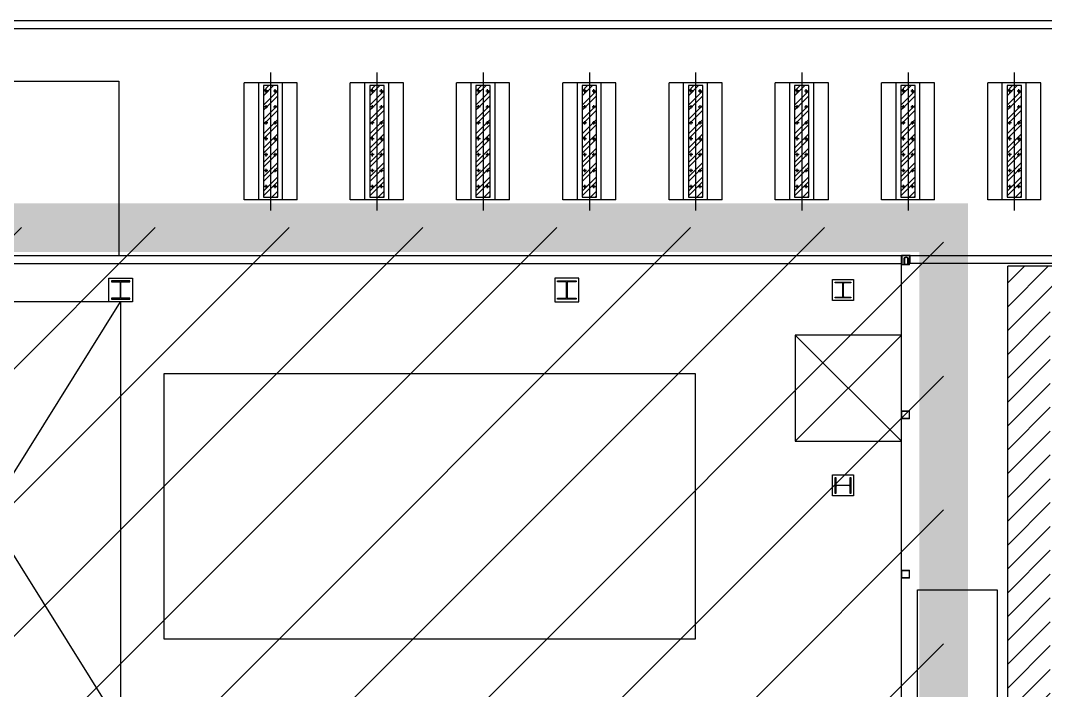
# Model space of a CAD drawing. Header units: millimetres. Extents: x 66027 to 360317, y -114806 to -64032.
# Drawn here: x 128508 to 129666, y -68796 to -68038 of the extents above; entities that cross this region are included whole.
import ezdxf

# ---------------------------------------------------------------- set-up
doc = ezdxf.new("R2010")
doc.units = ezdxf.units.MM
doc.header["$LTSCALE"] = 140
doc.linetypes.add('CENTER', pattern=[2, 1.25, -0.25, 0.25, -0.25])
doc.linetypes.add('PHANTOM2', pattern=[31.75, 15.875, -3.175, 3.175, -3.175, 3.175, -3.175])
for name, color, linetype in [('3', 3, 'Continuous'), ('C_CEN', 1, 'CENTER'), ('C_STEEL', 2, 'Continuous'), ('C_TEXT_01', 2, 'Continuous'), ('THERMAL INSULATED', 3, 'Continuous')]:
    doc.layers.add(name, color=color, linetype=linetype)
doc.layers.add('DITCH', color=7, linetype='Continuous', lineweight=0)

# ---------------------------------------------------------------- blocks, each defined once
blk = doc.blocks.new('KEY PLAN_NEW')
h = blk.add_hatch()
h.set_pattern_fill('ANSI32', color=253, scale=0.4, angle=180, style=0)
h.set_pattern_definition([(225, (2131.564, 1563.6816), (2.6940768, -2.6940768), []), (225, (2129.768, 1563.6816), (2.6940768, -2.6940768), [])])
h.paths.add_polyline_path([(-2358.68, -1049.94), (-2358.68, -1007.94), (-2364.08, -1007.94), (-2364.08, -1049.94)])
h = blk.add_hatch()
h.set_pattern_fill('ANSI32', color=253, scale=0.4, angle=180, style=0)
h.set_pattern_definition([(225, (2171.564, 1563.6816), (2.6940768, -2.6940768), []), (225, (2169.768, 1563.6816), (2.6940768, -2.6940768), [])])
h.paths.add_polyline_path([(-2318.68, -1049.94), (-2318.68, -1007.94), (-2324.08, -1007.94), (-2324.08, -1049.94)])
h = blk.add_hatch()
h.set_pattern_fill('ANSI32', color=253, scale=0.4, angle=180, style=0)
h.set_pattern_definition([(225, (2211.564, 1563.6816), (2.6940768, -2.6940768), []), (225, (2209.768, 1563.6816), (2.6940768, -2.6940768), [])])
h.paths.add_polyline_path([(-2278.68, -1049.94), (-2278.68, -1007.94), (-2284.08, -1007.94), (-2284.08, -1049.94)])
h = blk.add_hatch()
h.set_pattern_fill('ANSI32', color=253, scale=0.4, angle=180, style=0)
h.set_pattern_definition([(225, (2251.564, 1563.6816), (2.6940768, -2.6940768), []), (225, (2249.768, 1563.6816), (2.6940768, -2.6940768), [])])
h.paths.add_polyline_path([(-2238.68, -1049.94), (-2238.68, -1007.94), (-2244.08, -1007.94), (-2244.08, -1049.94)])
h = blk.add_hatch()
h.set_pattern_fill('ANSI32', color=253, scale=0.4, angle=180, style=0)
h.set_pattern_definition([(225, (2291.564, 1563.6816), (2.6940768, -2.6940768), []), (225, (2289.768, 1563.6816), (2.6940768, -2.6940768), [])])
h.paths.add_polyline_path([(-2198.68, -1049.94), (-2198.68, -1007.94), (-2204.08, -1007.94), (-2204.08, -1049.94)])
h = blk.add_hatch()
h.set_pattern_fill('ANSI32', color=253, scale=0.4, angle=180, style=0)
h.set_pattern_definition([(225, (2331.564, 1563.6816), (2.6940768, -2.6940768), []), (225, (2329.768, 1563.6816), (2.6940768, -2.6940768), [])])
h.paths.add_polyline_path([(-2158.68, -1049.94), (-2158.68, -1007.94), (-2164.08, -1007.94), (-2164.08, -1049.94)])
h = blk.add_hatch()
h.set_pattern_fill('ANSI32', color=253, scale=0.4, angle=180, style=0)
h.set_pattern_definition([(225, (2371.564, 1563.6816), (2.6940768, -2.6940768), []), (225, (2369.768, 1563.6816), (2.6940768, -2.6940768), [])])
h.paths.add_polyline_path([(-2118.68, -1049.94), (-2118.68, -1007.94), (-2124.08, -1007.94), (-2124.08, -1049.94)])
h = blk.add_hatch()
h.set_pattern_fill('ANSI32', color=253, scale=0.4, angle=180, style=0)
h.set_pattern_definition([(225, (2411.564, 1563.6816), (2.6940768, -2.6940768), []), (225, (2409.768, 1563.6816), (2.6940768, -2.6940768), [])])
h.paths.add_polyline_path([(-2078.68, -1049.94), (-2078.68, -1007.94), (-2084.08, -1007.94), (-2084.08, -1049.94)])
h = blk.add_hatch()
h.set_pattern_fill('ANSI31', color=253, scale=2)
h.set_pattern_definition([(45, (-1396.921, -1800.0236), (-4.490128, 4.490128), [])])
edge = h.paths.add_edge_path()
edge.add_line((-2006.86, -1075.94), (-2006.86, -1091.94))
edge.add_line((-2006.86, -1091.94), (-2067.86, -1091.94))
edge.add_line((-2067.86, -1091.94), (-2067.86, -1375.94))
edge.add_line((-2067.86, -1375.94), (-2006.86, -1375.94))
edge.add_line((-2006.86, -1375.94), (-2006.86, -1391.94))
edge.add_line((-2006.86, -1391.94), (-2007.86, -1391.94))
edge.add_line((-2007.86, -1391.94), (-2007.86, -1488.94))
edge.add_line((-2007.86, -1488.94), (-2008.31, -1488.94))
edge.add_arc((-2028.72, -1493.5), 20.91, 12.5777, 76.5787)
edge.add_line((-2023.86, -1473.16), (-2023.86, -1391.94))
edge.add_line((-2023.86, -1391.94), (-2247.86, -1391.94))
edge.add_line((-2247.86, -1391.94), (-2247.86, -1488.94))
edge.add_line((-2247.86, -1488.94), (-2263.86, -1488.94))
edge.add_line((-2263.86, -1488.94), (-2263.86, -1452.18))
edge.add_line((-2263.86, -1452.18), (-2549.86, -1452.18))
edge.add_line((-2549.86, -1452.18), (-2549.86, -1488.94))
edge.add_line((-2549.86, -1488.94), (-2565.86, -1488.94))
edge.add_line((-2565.86, -1488.94), (-2565.86, -1427.94))
edge.add_line((-2565.86, -1427.94), (-2720.86, -1427.94))
edge.add_line((-2720.86, -1427.94), (-2720.86, -1411.94))
edge.add_line((-2720.86, -1411.94), (-2623.86, -1411.94))
edge.add_line((-2623.86, -1411.94), (-2623.86, -1075.94))
edge.add_line((-2623.86, -1075.94), (-2563.86, -1075.94))
edge.add_line((-2563.86, -1075.94), (-2563.86, -1071.94))
edge.add_line((-2563.86, -1071.94), (-2547.86, -1071.94))
edge.add_line((-2547.86, -1071.94), (-2547.86, -1091.94))
edge.add_line((-2547.86, -1091.94), (-2607.86, -1091.94))
edge.add_line((-2607.86, -1091.94), (-2607.86, -1411.94))
edge.add_line((-2607.86, -1411.94), (-2549.86, -1411.94))
edge.add_line((-2549.86, -1411.94), (-2549.86, -1436.18))
edge.add_line((-2549.86, -1436.18), (-2263.86, -1436.18))
edge.add_line((-2263.86, -1436.18), (-2263.86, -1375.94))
edge.add_line((-2263.86, -1375.94), (-2083.86, -1375.94))
edge.add_line((-2083.86, -1375.94), (-2083.86, -1075.94))
edge.add_line((-2083.86, -1075.94), (-2006.86, -1075.94))
at = {"color": 253}
for p, q in [((-2361.38, -1002.94), (-2361.38, -1054.94)), ((-2321.38, -1002.94), (-2321.38, -1054.94)), ((-2281.38, -1002.94), (-2281.38, -1054.94)), ((-2241.38, -1002.94), (-2241.38, -1054.94)), ((-2201.38, -1002.94), (-2201.38, -1054.94)), ((-2161.38, -1002.94), (-2161.38, -1054.94)), ((-2121.38, -1002.94), (-2121.38, -1054.94)), ((-2081.38, -1002.94), (-2081.38, -1054.94)), ((-2371.38, -1050.94), (-2371.38, -1006.94)), ((-2351.38, -1006.94), (-2371.38, -1006.94)), ((-2365.88, -1050.94), (-2365.88, -1006.94)), ((-2356.88, -1050.94), (-2356.88, -1006.94)), ((-2351.38, -1050.94), (-2351.38, -1006.94)), ((-2331.38, -1050.94), (-2331.38, -1006.94)), ((-2311.38, -1006.94), (-2331.38, -1006.94)), ((-2325.88, -1050.94), (-2325.88, -1006.94)), ((-2316.88, -1050.94), (-2316.88, -1006.94)), ((-2311.38, -1050.94), (-2311.38, -1006.94)), ((-2291.38, -1050.94), (-2291.38, -1006.94)), ((-2271.38, -1006.94), (-2291.38, -1006.94)), ((-2285.88, -1050.94), (-2285.88, -1006.94)), ((-2276.88, -1050.94), (-2276.88, -1006.94)), ((-2271.38, -1050.94), (-2271.38, -1006.94)), ((-2251.38, -1050.94), (-2251.38, -1006.94)), ((-2231.38, -1006.94), (-2251.38, -1006.94)), ((-2245.88, -1050.94), (-2245.88, -1006.94)), ((-2236.88, -1050.94), (-2236.88, -1006.94)), ((-2231.38, -1050.94), (-2231.38, -1006.94)), ((-2211.38, -1050.94), (-2211.38, -1006.94)), ((-2191.38, -1006.94), (-2211.38, -1006.94)), ((-2205.88, -1050.94), (-2205.88, -1006.94)), ((-2196.88, -1050.94), (-2196.88, -1006.94)), ((-2191.38, -1050.94), (-2191.38, -1006.94)), ((-2171.38, -1050.94), (-2171.38, -1006.94)), ((-2151.38, -1006.94), (-2171.38, -1006.94)), ((-2165.88, -1050.94), (-2165.88, -1006.94)), ((-2156.88, -1050.94), (-2156.88, -1006.94)), ((-2151.38, -1050.94), (-2151.38, -1006.94)), ((-2131.38, -1050.94), (-2131.38, -1006.94)), ((-2111.38, -1006.94), (-2131.38, -1006.94)), ((-2125.88, -1050.94), (-2125.88, -1006.94)), ((-2116.88, -1050.94), (-2116.88, -1006.94)), ((-2111.38, -1050.94), (-2111.38, -1006.94)), ((-2091.38, -1050.94), (-2091.38, -1006.94)), ((-2071.38, -1006.94), (-2091.38, -1006.94)), ((-2085.88, -1050.94), (-2085.88, -1006.94)), ((-2076.88, -1050.94), (-2076.88, -1006.94)), ((-2071.38, -1050.94), (-2071.38, -1006.94)), ((-2362.42, -1009.94), (-2363.74, -1009.94)), ((-2363.08, -1010.6), (-2363.08, -1009.28)), ((-2360.34, -1009.94), (-2359.02, -1009.94)), ((-2359.68, -1010.6), (-2359.68, -1009.28)), ((-2322.42, -1009.94), (-2323.74, -1009.94)), ((-2323.08, -1010.6), (-2323.08, -1009.28)), ((-2320.34, -1009.94), (-2319.02, -1009.94)), ((-2319.68, -1010.6), (-2319.68, -1009.28)), ((-2282.42, -1009.94), (-2283.74, -1009.94)), ((-2283.08, -1010.6), (-2283.08, -1009.28)), ((-2280.34, -1009.94), (-2279.02, -1009.94)), ((-2279.68, -1010.6), (-2279.68, -1009.28)), ((-2242.42, -1009.94), (-2243.74, -1009.94)), ((-2243.08, -1010.6), (-2243.08, -1009.28)), ((-2240.34, -1009.94), (-2239.02, -1009.94)), ((-2239.68, -1010.6), (-2239.68, -1009.28)), ((-2202.42, -1009.94), (-2203.74, -1009.94)), ((-2203.08, -1010.6), (-2203.08, -1009.28)), ((-2200.34, -1009.94), (-2199.02, -1009.94)), ((-2199.68, -1010.6), (-2199.68, -1009.28)), ((-2162.42, -1009.94), (-2163.74, -1009.94)), ((-2163.08, -1010.6), (-2163.08, -1009.28)), ((-2160.34, -1009.94), (-2159.02, -1009.94)), ((-2159.68, -1010.6), (-2159.68, -1009.28)), ((-2122.42, -1009.94), (-2123.74, -1009.94)), ((-2123.08, -1010.6), (-2123.08, -1009.28)), ((-2120.34, -1009.94), (-2119.02, -1009.94)), ((-2119.68, -1010.6), (-2119.68, -1009.28)), ((-2082.42, -1009.94), (-2083.74, -1009.94)), ((-2083.08, -1010.6), (-2083.08, -1009.28)), ((-2080.34, -1009.94), (-2079.02, -1009.94)), ((-2079.68, -1010.6), (-2079.68, -1009.28)), ((-2362.42, -1015.94), (-2363.74, -1015.94)), ((-2363.08, -1016.6), (-2363.08, -1015.28)), ((-2360.34, -1015.94), (-2359.02, -1015.94)), ((-2359.68, -1016.6), (-2359.68, -1015.28)), ((-2322.42, -1015.94), (-2323.74, -1015.94)), ((-2323.08, -1016.6), (-2323.08, -1015.28)), ((-2320.34, -1015.94), (-2319.02, -1015.94)), ((-2319.68, -1016.6), (-2319.68, -1015.28)), ((-2282.42, -1015.94), (-2283.74, -1015.94)), ((-2283.08, -1016.6), (-2283.08, -1015.28)), ((-2280.34, -1015.94), (-2279.02, -1015.94)), ((-2279.68, -1016.6), (-2279.68, -1015.28)), ((-2242.42, -1015.94), (-2243.74, -1015.94)), ((-2243.08, -1016.6), (-2243.08, -1015.28)), ((-2240.34, -1015.94), (-2239.02, -1015.94)), ((-2239.68, -1016.6), (-2239.68, -1015.28)), ((-2202.42, -1015.94), (-2203.74, -1015.94)), ((-2203.08, -1016.6), (-2203.08, -1015.28)), ((-2200.34, -1015.94), (-2199.02, -1015.94)), ((-2199.68, -1016.6), (-2199.68, -1015.28)), ((-2162.42, -1015.94), (-2163.74, -1015.94)), ((-2163.08, -1016.6), (-2163.08, -1015.28)), ((-2160.34, -1015.94), (-2159.02, -1015.94)), ((-2159.68, -1016.6), (-2159.68, -1015.28)), ((-2122.42, -1015.94), (-2123.74, -1015.94)), ((-2123.08, -1016.6), (-2123.08, -1015.28)), ((-2120.34, -1015.94), (-2119.02, -1015.94)), ((-2119.68, -1016.6), (-2119.68, -1015.28)), ((-2082.42, -1015.94), (-2083.74, -1015.94)), ((-2083.08, -1016.6), (-2083.08, -1015.28)), ((-2080.34, -1015.94), (-2079.02, -1015.94)), ((-2079.68, -1016.6), (-2079.68, -1015.28)), ((-2362.42, -1021.94), (-2363.74, -1021.94)), ((-2363.08, -1022.6), (-2363.08, -1021.28)), ((-2360.34, -1021.94), (-2359.02, -1021.94)), ((-2359.68, -1022.6), (-2359.68, -1021.28)), ((-2322.42, -1021.94), (-2323.74, -1021.94)), ((-2323.08, -1022.6), (-2323.08, -1021.28)), ((-2320.34, -1021.94), (-2319.02, -1021.94)), ((-2319.68, -1022.6), (-2319.68, -1021.28)), ((-2282.42, -1021.94), (-2283.74, -1021.94)), ((-2283.08, -1022.6), (-2283.08, -1021.28)), ((-2280.34, -1021.94), (-2279.02, -1021.94)), ((-2279.68, -1022.6), (-2279.68, -1021.28)), ((-2242.42, -1021.94), (-2243.74, -1021.94)), ((-2243.08, -1022.6), (-2243.08, -1021.28)), ((-2240.34, -1021.94), (-2239.02, -1021.94)), ((-2239.68, -1022.6), (-2239.68, -1021.28)), ((-2202.42, -1021.94), (-2203.74, -1021.94)), ((-2203.08, -1022.6), (-2203.08, -1021.28)), ((-2200.34, -1021.94), (-2199.02, -1021.94)), ((-2199.68, -1022.6), (-2199.68, -1021.28)), ((-2162.42, -1021.94), (-2163.74, -1021.94)), ((-2163.08, -1022.6), (-2163.08, -1021.28)), ((-2160.34, -1021.94), (-2159.02, -1021.94)), ((-2159.68, -1022.6), (-2159.68, -1021.28)), ((-2122.42, -1021.94), (-2123.74, -1021.94)), ((-2123.08, -1022.6), (-2123.08, -1021.28)), ((-2120.34, -1021.94), (-2119.02, -1021.94)), ((-2119.68, -1022.6), (-2119.68, -1021.28)), ((-2082.42, -1021.94), (-2083.74, -1021.94)), ((-2083.08, -1022.6), (-2083.08, -1021.28)), ((-2080.34, -1021.94), (-2079.02, -1021.94)), ((-2079.68, -1022.6), (-2079.68, -1021.28)), ((-2362.42, -1027.94), (-2363.74, -1027.94)), ((-2363.08, -1028.6), (-2363.08, -1027.28)), ((-2360.34, -1027.94), (-2359.02, -1027.94)), ((-2359.68, -1028.6), (-2359.68, -1027.28)), ((-2322.42, -1027.94), (-2323.74, -1027.94)), ((-2323.08, -1028.6), (-2323.08, -1027.28)), ((-2320.34, -1027.94), (-2319.02, -1027.94)), ((-2319.68, -1028.6), (-2319.68, -1027.28)), ((-2282.42, -1027.94), (-2283.74, -1027.94)), ((-2283.08, -1028.6), (-2283.08, -1027.28)), ((-2280.34, -1027.94), (-2279.02, -1027.94)), ((-2279.68, -1028.6), (-2279.68, -1027.28)), ((-2242.42, -1027.94), (-2243.74, -1027.94)), ((-2243.08, -1028.6), (-2243.08, -1027.28)), ((-2240.34, -1027.94), (-2239.02, -1027.94)), ((-2239.68, -1028.6), (-2239.68, -1027.28)), ((-2202.42, -1027.94), (-2203.74, -1027.94)), ((-2203.08, -1028.6), (-2203.08, -1027.28)), ((-2200.34, -1027.94), (-2199.02, -1027.94)), ((-2199.68, -1028.6), (-2199.68, -1027.28)), ((-2162.42, -1027.94), (-2163.74, -1027.94)), ((-2163.08, -1028.6), (-2163.08, -1027.28)), ((-2160.34, -1027.94), (-2159.02, -1027.94)), ((-2159.68, -1028.6), (-2159.68, -1027.28)), ((-2122.42, -1027.94), (-2123.74, -1027.94)), ((-2123.08, -1028.6), (-2123.08, -1027.28)), ((-2120.34, -1027.94), (-2119.02, -1027.94)), ((-2119.68, -1028.6), (-2119.68, -1027.28)), ((-2082.42, -1027.94), (-2083.74, -1027.94)), ((-2083.08, -1028.6), (-2083.08, -1027.28)), ((-2080.34, -1027.94), (-2079.02, -1027.94)), ((-2079.68, -1028.6), (-2079.68, -1027.28)), ((-2362.42, -1033.94), (-2363.74, -1033.94)), ((-2363.08, -1034.6), (-2363.08, -1033.28)), ((-2360.34, -1033.94), (-2359.02, -1033.94)), ((-2359.68, -1034.6), (-2359.68, -1033.28)), ((-2322.42, -1033.94), (-2323.74, -1033.94)), ((-2323.08, -1034.6), (-2323.08, -1033.28)), ((-2320.34, -1033.94), (-2319.02, -1033.94)), ((-2319.68, -1034.6), (-2319.68, -1033.28)), ((-2282.42, -1033.94), (-2283.74, -1033.94)), ((-2283.08, -1034.6), (-2283.08, -1033.28)), ((-2280.34, -1033.94), (-2279.02, -1033.94)), ((-2279.68, -1034.6), (-2279.68, -1033.28)), ((-2242.42, -1033.94), (-2243.74, -1033.94)), ((-2243.08, -1034.6), (-2243.08, -1033.28)), ((-2240.34, -1033.94), (-2239.02, -1033.94)), ((-2239.68, -1034.6), (-2239.68, -1033.28)), ((-2202.42, -1033.94), (-2203.74, -1033.94)), ((-2203.08, -1034.6), (-2203.08, -1033.28)), ((-2200.34, -1033.94), (-2199.02, -1033.94)), ((-2199.68, -1034.6), (-2199.68, -1033.28)), ((-2162.42, -1033.94), (-2163.74, -1033.94)), ((-2163.08, -1034.6), (-2163.08, -1033.28)), ((-2160.34, -1033.94), (-2159.02, -1033.94)), ((-2159.68, -1034.6), (-2159.68, -1033.28)), ((-2122.42, -1033.94), (-2123.74, -1033.94)), ((-2123.08, -1034.6), (-2123.08, -1033.28)), ((-2120.34, -1033.94), (-2119.02, -1033.94)), ((-2119.68, -1034.6), (-2119.68, -1033.28)), ((-2082.42, -1033.94), (-2083.74, -1033.94)), ((-2083.08, -1034.6), (-2083.08, -1033.28)), ((-2080.34, -1033.94), (-2079.02, -1033.94)), ((-2079.68, -1034.6), (-2079.68, -1033.28)), ((-2362.42, -1039.94), (-2363.74, -1039.94)), ((-2363.08, -1040.6), (-2363.08, -1039.28)), ((-2360.34, -1039.94), (-2359.02, -1039.94)), ((-2359.68, -1040.6), (-2359.68, -1039.28)), ((-2322.42, -1039.94), (-2323.74, -1039.94)), ((-2323.08, -1040.6), (-2323.08, -1039.28)), ((-2320.34, -1039.94), (-2319.02, -1039.94)), ((-2319.68, -1040.6), (-2319.68, -1039.28)), ((-2282.42, -1039.94), (-2283.74, -1039.94)), ((-2283.08, -1040.6), (-2283.08, -1039.28)), ((-2280.34, -1039.94), (-2279.02, -1039.94)), ((-2279.68, -1040.6), (-2279.68, -1039.28)), ((-2242.42, -1039.94), (-2243.74, -1039.94)), ((-2243.08, -1040.6), (-2243.08, -1039.28)), ((-2240.34, -1039.94), (-2239.02, -1039.94)), ((-2239.68, -1040.6), (-2239.68, -1039.28)), ((-2202.42, -1039.94), (-2203.74, -1039.94)), ((-2203.08, -1040.6), (-2203.08, -1039.28)), ((-2200.34, -1039.94), (-2199.02, -1039.94)), ((-2199.68, -1040.6), (-2199.68, -1039.28)), ((-2162.42, -1039.94), (-2163.74, -1039.94)), ((-2163.08, -1040.6), (-2163.08, -1039.28)), ((-2160.34, -1039.94), (-2159.02, -1039.94)), ((-2159.68, -1040.6), (-2159.68, -1039.28)), ((-2122.42, -1039.94), (-2123.74, -1039.94)), ((-2123.08, -1040.6), (-2123.08, -1039.28)), ((-2120.34, -1039.94), (-2119.02, -1039.94)), ((-2119.68, -1040.6), (-2119.68, -1039.28)), ((-2082.42, -1039.94), (-2083.74, -1039.94)), ((-2083.08, -1040.6), (-2083.08, -1039.28)), ((-2080.34, -1039.94), (-2079.02, -1039.94)), ((-2079.68, -1040.6), (-2079.68, -1039.28)), ((-2363.08, -1046.6), (-2363.08, -1045.28)), ((-2359.68, -1046.6), (-2359.68, -1045.28)), ((-2323.08, -1046.6), (-2323.08, -1045.28)), ((-2319.68, -1046.6), (-2319.68, -1045.28)), ((-2283.08, -1046.6), (-2283.08, -1045.28)), ((-2279.68, -1046.6), (-2279.68, -1045.28)), ((-2243.08, -1046.6), (-2243.08, -1045.28)), ((-2239.68, -1046.6), (-2239.68, -1045.28)), ((-2203.08, -1046.6), (-2203.08, -1045.28)), ((-2199.68, -1046.6), (-2199.68, -1045.28)), ((-2163.08, -1046.6), (-2163.08, -1045.28)), ((-2159.68, -1046.6), (-2159.68, -1045.28)), ((-2123.08, -1046.6), (-2123.08, -1045.28)), ((-2119.68, -1046.6), (-2119.68, -1045.28)), ((-2083.08, -1046.6), (-2083.08, -1045.28)), ((-2079.68, -1046.6), (-2079.68, -1045.28)), ((-2362.42, -1045.94), (-2363.74, -1045.94)), ((-2360.34, -1045.94), (-2359.02, -1045.94)), ((-2322.42, -1045.94), (-2323.74, -1045.94)), ((-2320.34, -1045.94), (-2319.02, -1045.94)), ((-2282.42, -1045.94), (-2283.74, -1045.94)), ((-2280.34, -1045.94), (-2279.02, -1045.94)), ((-2242.42, -1045.94), (-2243.74, -1045.94)), ((-2240.34, -1045.94), (-2239.02, -1045.94)), ((-2202.42, -1045.94), (-2203.74, -1045.94)), ((-2200.34, -1045.94), (-2199.02, -1045.94)), ((-2162.42, -1045.94), (-2163.74, -1045.94)), ((-2160.34, -1045.94), (-2159.02, -1045.94)), ((-2122.42, -1045.94), (-2123.74, -1045.94)), ((-2120.34, -1045.94), (-2119.02, -1045.94)), ((-2082.42, -1045.94), (-2083.74, -1045.94)), ((-2080.34, -1045.94), (-2079.02, -1045.94)), ((-2351.38, -1050.94), (-2371.38, -1050.94)), ((-2311.38, -1050.94), (-2331.38, -1050.94)), ((-2271.38, -1050.94), (-2291.38, -1050.94)), ((-2231.38, -1050.94), (-2251.38, -1050.94)), ((-2191.38, -1050.94), (-2211.38, -1050.94)), ((-2151.38, -1050.94), (-2171.38, -1050.94)), ((-2111.38, -1050.94), (-2131.38, -1050.94)), ((-2071.38, -1050.94), (-2091.38, -1050.94)), ((-2543.86, -1071.94, 46), (-2123.86, -1071.94, 46)), ((-2120.62, -1071.94, 46), (-2123.86, -1071.94, 46)), ((-2123.86, -1071.94, 46), (-2123.86, -1075.5, 46)), ((-2123.86, -1075.5, 46), (-2123.86, -1071.94, 46)), ((-2120.62, -1071.94, 46), (-2067.1, -1071.94, 46)), ((-2543.86, -1074.94, 46), (-2123.86, -1074.94, 46)), ((-2123.86, -1368.38, 46), (-2123.86, -1075.5, 46)), ((-2120.62, -1074.94, 46), (-2120.86, -1074.94, 46)), ((-2120.86, -1075.5, 46), (-2120.86, -1074.94, 46)), ((-2067.1, -1074.94, 46), (-2120.62, -1074.94, 46)), ((-2083.86, -1375.94, 46), (-2083.86, -1075.94, 46)), ((-2006.86, -1075.94, 46), (-2083.86, -1075.94, 46)), ((-2414.36, -1081.44, 46), (-2421.36, -1081.44, 46)), ((-2421.36, -1081.44, 46), (-2421.36, -1081.82, 46)), ((-2421.36, -1081.82, 46), (-2418.24, -1081.82, 46)), ((-2417.98, -1082.08, 46), (-2417.98, -1087.8, 46)), ((-2417.74, -1087.8, 46), (-2417.74, -1082.08, 46)), ((-2417.48, -1081.82, 46), (-2414.36, -1081.82, 46)), ((-2414.36, -1081.82, 46), (-2414.36, -1081.44, 46)), ((-2253.36, -1081.82, 46), (-2253.36, -1081.44, 46)), ((-2253.36, -1081.44, 46), (-2246.36, -1081.44, 46)), ((-2250.24, -1081.82, 46), (-2253.36, -1081.82, 46)), ((-2249.98, -1087.8, 46), (-2249.98, -1082.08, 46)), ((-2249.74, -1082.08, 46), (-2249.74, -1087.8, 46)), ((-2246.36, -1081.82, 46), (-2249.48, -1081.82, 46)), ((-2246.36, -1081.44, 46), (-2246.36, -1081.82, 46)), ((-2418.24, -1088.06, 46), (-2421.36, -1088.06, 46)), ((-2421.36, -1088.06, 46), (-2421.36, -1088.44, 46)), ((-2414.36, -1088.06, 46), (-2417.48, -1088.06, 46)), ((-2414.36, -1088.44, 46), (-2414.36, -1088.06, 46)), ((-2253.36, -1088.44, 46), (-2253.36, -1088.06, 46)), ((-2253.36, -1088.06, 46), (-2250.24, -1088.06, 46)), ((-2249.48, -1088.06, 46), (-2246.36, -1088.06, 46)), ((-2246.36, -1088.06, 46), (-2246.36, -1088.44, 46)), ((-2417.86, -1089.44, 46), (-2517.86, -1089.44, 46)), ((-2421.36, -1088.44, 46), (-2414.36, -1088.44, 46)), ((-2417.86, -1089.44, 46), (-2417.86, -1249.44, 46)), ((-2246.36, -1088.44, 46), (-2253.36, -1088.44, 46)), ((-2123.86, -1130.44, 46), (-2120.86, -1130.44, 46)), ((-2123.74, -1133.32, 46), (-2123.74, -1130.56, 46)), ((-2123.74, -1130.56, 46), (-2120.98, -1130.56, 46)), ((-2120.98, -1130.56, 46), (-2120.98, -1133.32, 46)), ((-2120.98, -1130.56, 46), (-2120.98, -1133.32, 46)), ((-2120.86, -1133.44, 46), (-2120.86, -1130.44, 46)), ((-2120.86, -1133.44, 46), (-2123.86, -1133.44, 46)), ((-2120.98, -1133.32, 46), (-2123.74, -1133.32, 46)), ((-2123.86, -1190.44, 46), (-2120.86, -1190.44, 46)), ((-2123.74, -1193.32, 46), (-2123.74, -1190.56, 46)), ((-2123.74, -1190.56, 46), (-2120.98, -1190.56, 46)), ((-2120.98, -1190.56, 46), (-2120.98, -1193.32, 46)), ((-2120.98, -1190.56, 46), (-2120.98, -1193.32, 46)), ((-2120.86, -1193.44, 46), (-2120.86, -1190.44, 46)), ((-2120.86, -1193.44, 46), (-2123.86, -1193.44, 46)), ((-2120.98, -1193.32, 46), (-2123.74, -1193.32, 46))]:
    blk.add_line(p, q, dxfattribs=at)
at = {"color": 253, "linetype": 'Continuous'}
for p, q in [((-2123.74, -1072.35, 46), (-2123.86, -1072.35, 46)), ((-2123.74, -1072.06, 46), (-2123.74, -1072.06, 46)), ((-2123.74, -1072.06, 46), (-2123.74, -1072.06, 46)), ((-2123.74, -1072.35, 46), (-2123.74, -1075.38, 46)), ((-2123.45, -1072.06, 46), (-2123.45, -1071.94, 46)), ((-2120.74, -1072.06, 46), (-2123.45, -1072.06, 46)), ((-2122.84, -1075.1, 46), (-2122.84, -1072.84, 46)), ((-2122.72, -1072.91, 46), (-2122.72, -1075.04, 46)), ((-2121.45, -1075.04, 46), (-2121.45, -1072.91, 46)), ((-2121.33, -1072.84, 46), (-2121.33, -1075.1, 46)), ((-2120.74, -1071.94, 46), (-2120.74, -1072.06, 46)), ((-2120.62, -1072.06, 46), (-2120.74, -1072.06, 46)), ((-2120.74, -1074.94, 46), (-2120.74, -1072.06, 46)), ((-2120.62, -1074.94, 46), (-2120.62, -1071.94, 46)), ((-2123.74, -1075.38, 46), (-2123.86, -1075.38, 46)), ((-2120.86, -1075.5, 46), (-2123.86, -1075.5, 46)), ((-2123.74, -1075.5, 46), (-2123.74, -1075.38, 46)), ((-2123.74, -1075.38, 46), (-2120.86, -1075.38, 46))]:
    blk.add_line(p, q, dxfattribs=at)
at = {"color": 253}
for points in [[(-2358.68, -1049.94), (-2358.68, -1007.94), (-2364.08, -1007.94), (-2364.08, -1049.94)], [(-2318.68, -1049.94), (-2318.68, -1007.94), (-2324.08, -1007.94), (-2324.08, -1049.94)], [(-2278.68, -1049.94), (-2278.68, -1007.94), (-2284.08, -1007.94), (-2284.08, -1049.94)], [(-2238.68, -1049.94), (-2238.68, -1007.94), (-2244.08, -1007.94), (-2244.08, -1049.94)], [(-2198.68, -1049.94), (-2198.68, -1007.94), (-2204.08, -1007.94), (-2204.08, -1049.94)], [(-2158.68, -1049.94), (-2158.68, -1007.94), (-2164.08, -1007.94), (-2164.08, -1049.94)], [(-2118.68, -1049.94), (-2118.68, -1007.94), (-2124.08, -1007.94), (-2124.08, -1049.94)], [(-2078.68, -1049.94), (-2078.68, -1007.94), (-2084.08, -1007.94), (-2084.08, -1049.94)]]:
    blk.add_lwpolyline(points, close=True, dxfattribs=at)
at = {"color": 253, "elevation": 46}
for points in [[(-2163.86, -1101.94), (-2163.88, -1141.94), (-2123.86, -1141.94), (-2123.86, -1101.94)], [(-2401.51, -1116.43), (-2201.51, -1116.43), (-2201.51, -1216.43), (-2401.51, -1216.43)], [(-2117.86, -1197.94), (-2087.86, -1197.94), (-2087.86, -1317.94), (-2117.86, -1317.94)]]:
    blk.add_lwpolyline(points, close=True, dxfattribs=at)
at = {"color": 253}
for centre in [(-2363.08, -1009.94), (-2359.68, -1009.94), (-2323.08, -1009.94), (-2319.68, -1009.94), (-2283.08, -1009.94), (-2279.68, -1009.94), (-2243.08, -1009.94), (-2239.68, -1009.94), (-2203.08, -1009.94), (-2199.68, -1009.94), (-2163.08, -1009.94), (-2159.68, -1009.94), (-2123.08, -1009.94), (-2119.68, -1009.94), (-2083.08, -1009.94), (-2079.68, -1009.94), (-2363.08, -1015.94), (-2359.68, -1015.94), (-2323.08, -1015.94), (-2319.68, -1015.94), (-2283.08, -1015.94), (-2279.68, -1015.94), (-2243.08, -1015.94), (-2239.68, -1015.94), (-2203.08, -1015.94), (-2199.68, -1015.94), (-2163.08, -1015.94), (-2159.68, -1015.94), (-2123.08, -1015.94), (-2119.68, -1015.94), (-2083.08, -1015.94), (-2079.68, -1015.94), (-2363.08, -1021.94), (-2359.68, -1021.94), (-2323.08, -1021.94), (-2319.68, -1021.94), (-2283.08, -1021.94), (-2279.68, -1021.94), (-2243.08, -1021.94), (-2239.68, -1021.94), (-2203.08, -1021.94), (-2199.68, -1021.94), (-2163.08, -1021.94), (-2159.68, -1021.94), (-2123.08, -1021.94), (-2119.68, -1021.94), (-2083.08, -1021.94), (-2079.68, -1021.94), (-2363.08, -1027.94), (-2359.68, -1027.94), (-2323.08, -1027.94), (-2319.68, -1027.94), (-2283.08, -1027.94), (-2279.68, -1027.94), (-2243.08, -1027.94), (-2239.68, -1027.94), (-2203.08, -1027.94), (-2199.68, -1027.94), (-2163.08, -1027.94), (-2159.68, -1027.94), (-2123.08, -1027.94), (-2119.68, -1027.94), (-2083.08, -1027.94), (-2079.68, -1027.94), (-2363.08, -1033.94), (-2359.68, -1033.94), (-2323.08, -1033.94), (-2319.68, -1033.94), (-2283.08, -1033.94), (-2279.68, -1033.94), (-2243.08, -1033.94), (-2239.68, -1033.94), (-2203.08, -1033.94), (-2199.68, -1033.94), (-2163.08, -1033.94), (-2159.68, -1033.94), (-2123.08, -1033.94), (-2119.68, -1033.94), (-2083.08, -1033.94), (-2079.68, -1033.94), (-2363.08, -1039.94), (-2359.68, -1039.94), (-2323.08, -1039.94), (-2319.68, -1039.94), (-2283.08, -1039.94), (-2279.68, -1039.94), (-2243.08, -1039.94), (-2239.68, -1039.94), (-2203.08, -1039.94), (-2199.68, -1039.94), (-2163.08, -1039.94), (-2159.68, -1039.94), (-2123.08, -1039.94), (-2119.68, -1039.94), (-2083.08, -1039.94), (-2079.68, -1039.94), (-2363.08, -1045.94), (-2359.68, -1045.94), (-2323.08, -1045.94), (-2319.68, -1045.94), (-2283.08, -1045.94), (-2279.68, -1045.94), (-2243.08, -1045.94), (-2239.68, -1045.94), (-2203.08, -1045.94), (-2199.68, -1045.94), (-2163.08, -1045.94), (-2159.68, -1045.94), (-2123.08, -1045.94), (-2119.68, -1045.94), (-2083.08, -1045.94), (-2079.68, -1045.94)]:
    blk.add_circle(centre, 0.3, dxfattribs=at)
at = {"color": 253, "linetype": 'Continuous'}
for centre, radius, start, end in [((-2123.45, -1072.35, 46), 0.41, 90, 180), ((-2123.45, -1072.35, 46), 0.29, 90, 180), ((-2122.08, -1073.97, 46), 1.36, 56.2792, 123.7208), ((-2122.08, -1073.97, 46), 1.24, 59.1964, 120.8036), ((-2120.74, -1072.06, 46), 0.12, 0, 90), ((-2123.74, -1075.38, 46), 0.12, 180, 270), ((-2122.08, -1073.97, 46), 1.36, 236.2792, 303.7208), ((-2122.08, -1073.97, 46), 1.24, 239.1964, 300.8036)]:
    blk.add_arc(centre, radius, start, end, dxfattribs=at)
at = {"color": 253}
for centre, start, end in [((-2418.24, -1082.08, 46), 0, 90), ((-2417.48, -1082.08, 46), 90, 180), ((-2250.24, -1082.08, 46), 0, 90), ((-2249.48, -1082.08, 46), 90, 180), ((-2418.24, -1087.8, 46), 270, 0), ((-2417.48, -1087.8, 46), 180, 270), ((-2250.24, -1087.8, 46), 270, 0), ((-2249.48, -1087.8, 46), 180, 270)]:
    blk.add_arc(centre, 0.26, start, end, dxfattribs=at)
at = {"color": 253, "linetype": 'Continuous'}
for points, knots in [([(-2122.84, -1072.84, 46), (-2122.84, -1072.84, 46), (-2122.84, -1072.84, 46), (-2122.83, -1072.84, 46), (-2122.83, -1072.84, 46), (-2122.83, -1072.84, 46), (-2122.83, -1072.85, 46), (-2122.83, -1072.85, 46), (-2122.82, -1072.85, 46), (-2122.82, -1072.85, 46), (-2122.81, -1072.86, 46), (-2122.81, -1072.86, 46), (-2122.8, -1072.86, 46), (-2122.8, -1072.86, 46), (-2122.8, -1072.86, 46), (-2122.8, -1072.86, 46), (-2122.79, -1072.87, 46), (-2122.79, -1072.87, 46), (-2122.79, -1072.87, 46), (-2122.79, -1072.87, 46), (-2122.78, -1072.87, 46), (-2122.78, -1072.88, 46), (-2122.77, -1072.88, 46), (-2122.77, -1072.88, 46), (-2122.76, -1072.88, 46), (-2122.76, -1072.88, 46), (-2122.76, -1072.88, 46), (-2122.76, -1072.88, 46), (-2122.76, -1072.89, 46), (-2122.76, -1072.89, 46), (-2122.75, -1072.89, 46), (-2122.75, -1072.89, 46), (-2122.74, -1072.89, 46), (-2122.74, -1072.89, 46), (-2122.74, -1072.9, 46), (-2122.74, -1072.9, 46), (-2122.74, -1072.9, 46), (-2122.74, -1072.9, 46), (-2122.73, -1072.9, 46), (-2122.73, -1072.9, 46), (-2122.73, -1072.9, 46), (-2122.73, -1072.9, 46), (-2122.73, -1072.9, 46), (-2122.72, -1072.9, 46), (-2122.72, -1072.91, 46), (-2122.72, -1072.91, 46), (-2122.72, -1072.91, 46), (-2122.72, -1072.91, 46), (-2122.72, -1072.91, 46), (-2122.72, -1072.91, 46), (-2122.72, -1072.91, 46), (-2122.72, -1072.91, 46), (-2122.72, -1072.91, 46), (-2122.72, -1072.91, 46)], [0, 0, 0, 0, 0.00782, 0.00782, 0.015639, 0.031279, 0.031279, 0.062557, 0.062557, 0.125114, 0.125114, 0.187671, 0.187671, 0.21895, 0.21895, 0.234589, 0.234589, 0.250228, 0.250228, 0.312785, 0.312785, 0.375342, 0.375342, 0.437899, 0.437899, 0.453538, 0.453538, 0.469178, 0.469178, 0.500456, 0.500456, 0.563013, 0.563013, 0.62557, 0.62557, 0.641209, 0.641209, 0.656849, 0.656849, 0.688127, 0.688127, 0.750684, 0.750684, 0.813241, 0.813241, 0.828881, 0.828881, 0.84452, 0.84452, 0.875798, 0.875798, 0.938355, 1, 1, 1, 1]), ([(-2121.45, -1072.91, 46), (-2121.45, -1072.91, 46), (-2121.45, -1072.91, 46), (-2121.45, -1072.91, 46), (-2121.44, -1072.91, 46), (-2121.44, -1072.91, 46), (-2121.44, -1072.91, 46), (-2121.44, -1072.91, 46), (-2121.44, -1072.91, 46), (-2121.44, -1072.91, 46), (-2121.44, -1072.9, 46), (-2121.44, -1072.9, 46), (-2121.43, -1072.9, 46), (-2121.43, -1072.9, 46), (-2121.43, -1072.9, 46), (-2121.43, -1072.9, 46), (-2121.43, -1072.9, 46), (-2121.43, -1072.9, 46), (-2121.43, -1072.9, 46), (-2121.43, -1072.9, 46), (-2121.42, -1072.89, 46), (-2121.42, -1072.89, 46), (-2121.41, -1072.89, 46), (-2121.41, -1072.89, 46), (-2121.41, -1072.89, 46), (-2121.41, -1072.89, 46), (-2121.4, -1072.88, 46), (-2121.4, -1072.88, 46), (-2121.4, -1072.88, 46), (-2121.4, -1072.88, 46), (-2121.4, -1072.88, 46), (-2121.39, -1072.88, 46), (-2121.39, -1072.88, 46), (-2121.38, -1072.87, 46), (-2121.38, -1072.87, 46), (-2121.37, -1072.87, 46), (-2121.37, -1072.87, 46), (-2121.37, -1072.87, 46), (-2121.37, -1072.86, 46), (-2121.37, -1072.86, 46), (-2121.36, -1072.86, 46), (-2121.36, -1072.86, 46), (-2121.36, -1072.86, 46), (-2121.35, -1072.86, 46), (-2121.35, -1072.85, 46), (-2121.34, -1072.85, 46), (-2121.34, -1072.85, 46), (-2121.33, -1072.85, 46), (-2121.33, -1072.84, 46), (-2121.33, -1072.84, 46), (-2121.33, -1072.84, 46), (-2121.33, -1072.84, 46), (-2121.33, -1072.84, 46), (-2121.33, -1072.84, 46)], [0, 0, 0, 0, 0.06206, 0.12459, 0.12459, 0.155854, 0.155854, 0.171487, 0.171487, 0.187119, 0.187119, 0.249648, 0.249648, 0.312178, 0.312178, 0.343442, 0.343442, 0.359075, 0.359075, 0.374707, 0.374707, 0.437236, 0.437236, 0.499766, 0.499766, 0.53103, 0.53103, 0.546663, 0.546663, 0.562295, 0.562295, 0.624824, 0.624824, 0.687353, 0.687353, 0.749883, 0.749883, 0.765515, 0.765515, 0.781147, 0.781147, 0.812412, 0.812412, 0.874941, 0.874941, 0.937471, 0.937471, 0.968735, 0.968735, 0.984368, 0.992184, 0.992184, 1, 1, 1, 1]), ([(-2122.84, -1075.1, 46), (-2122.84, -1075.1, 46), (-2122.84, -1075.1, 46), (-2122.83, -1075.1, 46), (-2122.83, -1075.1, 46), (-2122.83, -1075.1, 46), (-2122.83, -1075.1, 46), (-2122.83, -1075.1, 46), (-2122.82, -1075.1, 46), (-2122.82, -1075.09, 46), (-2122.81, -1075.09, 46), (-2122.81, -1075.09, 46), (-2122.8, -1075.09, 46), (-2122.8, -1075.09, 46), (-2122.8, -1075.08, 46), (-2122.8, -1075.08, 46), (-2122.79, -1075.08, 46), (-2122.79, -1075.08, 46), (-2122.79, -1075.08, 46), (-2122.79, -1075.08, 46), (-2122.78, -1075.07, 46), (-2122.78, -1075.07, 46), (-2122.77, -1075.07, 46), (-2122.77, -1075.07, 46), (-2122.76, -1075.06, 46), (-2122.76, -1075.06, 46), (-2122.76, -1075.06, 46), (-2122.76, -1075.06, 46), (-2122.76, -1075.06, 46), (-2122.76, -1075.06, 46), (-2122.75, -1075.06, 46), (-2122.75, -1075.06, 46), (-2122.74, -1075.05, 46), (-2122.74, -1075.05, 46), (-2122.74, -1075.05, 46), (-2122.74, -1075.05, 46), (-2122.74, -1075.05, 46), (-2122.74, -1075.05, 46), (-2122.73, -1075.05, 46), (-2122.73, -1075.05, 46), (-2122.73, -1075.05, 46), (-2122.73, -1075.05, 46), (-2122.73, -1075.04, 46), (-2122.72, -1075.04, 46), (-2122.72, -1075.04, 46), (-2122.72, -1075.04, 46), (-2122.72, -1075.04, 46), (-2122.72, -1075.04, 46), (-2122.72, -1075.04, 46), (-2122.72, -1075.04, 46), (-2122.72, -1075.04, 46), (-2122.72, -1075.04, 46), (-2122.72, -1075.04, 46), (-2122.72, -1075.04, 46)], [0, 0, 0, 0, 0.00782, 0.00782, 0.015639, 0.031279, 0.031279, 0.062557, 0.062557, 0.125114, 0.125114, 0.187671, 0.187671, 0.21895, 0.21895, 0.234589, 0.234589, 0.250228, 0.250228, 0.312785, 0.312785, 0.375342, 0.375342, 0.437899, 0.437899, 0.453538, 0.453538, 0.469178, 0.469178, 0.500456, 0.500456, 0.563013, 0.563013, 0.62557, 0.62557, 0.641209, 0.641209, 0.656849, 0.656849, 0.688127, 0.688127, 0.750684, 0.750684, 0.813241, 0.813241, 0.828881, 0.828881, 0.84452, 0.84452, 0.875798, 0.875798, 0.938355, 1, 1, 1, 1]), ([(-2121.45, -1075.04, 46), (-2121.45, -1075.04, 46), (-2121.45, -1075.04, 46), (-2121.45, -1075.04, 46), (-2121.44, -1075.04, 46), (-2121.44, -1075.04, 46), (-2121.44, -1075.04, 46), (-2121.44, -1075.04, 46), (-2121.44, -1075.04, 46), (-2121.44, -1075.04, 46), (-2121.44, -1075.04, 46), (-2121.44, -1075.04, 46), (-2121.43, -1075.05, 46), (-2121.43, -1075.05, 46), (-2121.43, -1075.05, 46), (-2121.43, -1075.05, 46), (-2121.43, -1075.05, 46), (-2121.43, -1075.05, 46), (-2121.43, -1075.05, 46), (-2121.43, -1075.05, 46), (-2121.42, -1075.05, 46), (-2121.42, -1075.05, 46), (-2121.41, -1075.06, 46), (-2121.41, -1075.06, 46), (-2121.41, -1075.06, 46), (-2121.41, -1075.06, 46), (-2121.4, -1075.06, 46), (-2121.4, -1075.06, 46), (-2121.4, -1075.06, 46), (-2121.4, -1075.06, 46), (-2121.4, -1075.07, 46), (-2121.39, -1075.07, 46), (-2121.39, -1075.07, 46), (-2121.38, -1075.07, 46), (-2121.38, -1075.08, 46), (-2121.37, -1075.08, 46), (-2121.37, -1075.08, 46), (-2121.37, -1075.08, 46), (-2121.37, -1075.08, 46), (-2121.37, -1075.08, 46), (-2121.36, -1075.09, 46), (-2121.36, -1075.09, 46), (-2121.36, -1075.09, 46), (-2121.35, -1075.09, 46), (-2121.35, -1075.09, 46), (-2121.34, -1075.1, 46), (-2121.34, -1075.1, 46), (-2121.33, -1075.1, 46), (-2121.33, -1075.1, 46), (-2121.33, -1075.1, 46), (-2121.33, -1075.1, 46), (-2121.33, -1075.1, 46), (-2121.33, -1075.1, 46), (-2121.33, -1075.1, 46)], [0, 0, 0, 0, 0.06206, 0.12459, 0.12459, 0.155854, 0.155854, 0.171487, 0.171487, 0.187119, 0.187119, 0.249648, 0.249648, 0.312178, 0.312178, 0.343442, 0.343442, 0.359075, 0.359075, 0.374707, 0.374707, 0.437236, 0.437236, 0.499766, 0.499766, 0.53103, 0.53103, 0.546663, 0.546663, 0.562295, 0.562295, 0.624824, 0.624824, 0.687353, 0.687353, 0.749883, 0.749883, 0.765515, 0.765515, 0.781147, 0.781147, 0.812412, 0.812412, 0.874941, 0.874941, 0.937471, 0.937471, 0.968735, 0.968735, 0.984368, 0.992184, 0.992184, 1, 1, 1, 1])]:
    blk.add_open_spline(points, degree=3, knots=knots, dxfattribs=at)
at = {"layer": 'C_CEN', "color": 253, "linetype": 'PHANTOM2', "ltscale": 0.1}
for p, q in [((-2517.86, -1089.44, 46), (-2417.86, -1249.44, 46)), ((-2517.86, -1249.44, 46), (-2417.86, -1089.44, 46)), ((-2123.86, -1101.94, 46), (-2163.88, -1141.94, 46)), ((-2123.86, -1141.94, 46), (-2163.86, -1101.94, 46))]:
    blk.add_line(p, q, dxfattribs=at)
at = {"layer": 'C_STEEL', "color": 253, "elevation": 46}
for points in [[(-2422.36, -1080.44), (-2413.36, -1080.44), (-2413.36, -1089.44), (-2422.36, -1089.44)], [(-2245.36, -1080.44), (-2254.36, -1080.44), (-2254.36, -1089.44), (-2245.36, -1089.44)]]:
    blk.add_lwpolyline(points, close=True, dxfattribs=at)
at = {"layer": 'C_TEXT_01', "color": 253, "elevation": 46}
for points in [[(-2149.86, -1088.94), (-2149.86, -1080.94), (-2141.86, -1080.94), (-2141.86, -1088.94)], [(-2149.86, -1154.54), (-2141.86, -1154.54), (-2141.86, -1162.54), (-2149.86, -1162.54)]]:
    blk.add_lwpolyline(points, close=True, dxfattribs=at)
for points in [[(-2145.86, -1087.94), (-2148.86, -1087.94), (-2148.86, -1087.64), (-2146.32, -1087.64, 0.414214), (-2145.96, -1087.28), (-2145.96, -1082.6, 0.414214), (-2146.32, -1082.24), (-2148.86, -1082.24), (-2148.86, -1081.94), (-2142.86, -1081.94), (-2142.86, -1082.24), (-2145.4, -1082.24, 0.414214), (-2145.76, -1082.6), (-2145.76, -1087.28, 0.414214), (-2145.4, -1087.64), (-2142.86, -1087.64), (-2142.86, -1087.94), (-2145.86, -1087.94)], [(-2148.86, -1158.54), (-2148.86, -1155.54), (-2148.56, -1155.54), (-2148.56, -1158.08, 0.414214), (-2148.2, -1158.44), (-2143.52, -1158.44, 0.414214), (-2143.16, -1158.08), (-2143.16, -1155.54), (-2142.86, -1155.54), (-2142.86, -1161.54), (-2143.16, -1161.54), (-2143.16, -1159, 0.414214), (-2143.52, -1158.64), (-2148.2, -1158.64, 0.414214), (-2148.56, -1159), (-2148.56, -1161.54), (-2148.86, -1161.54), (-2148.86, -1158.54)]]:
    blk.add_lwpolyline(points, format="xyb", dxfattribs=at)
at = {"layer": 'DITCH', "color": 253, "lineweight": -3}
for p, q in [((-2885.31, -983.42), (-1730.42, -983.42)), ((-2885.31, -986.42), (-1727.42, -986.42))]:
    blk.add_line(p, q, dxfattribs=at)
at = {"layer": 'THERMAL INSULATED', "color": 253, "ltscale": 0.1}
for p, q in [((-2518.56, -1006.29, 46), (-2418.56, -1006.29, 46)), ((-2418.56, -1006.29, 46), (-2418.56, -1071.83, 46))]:
    blk.add_line(p, q, dxfattribs=at)

msp = doc.modelspace()

# ---------------------------------------------------------------- hatches: boundary and pattern name
at = {"layer": '3'}
h = msp.add_hatch(dxfattribs=at)
h.set_pattern_fill('ANSI31', color=256, scale=855.36)
h.set_pattern_definition([(45, (-4781843.73, 725383.7), (-75.603857, 75.603857), [])])
h.paths.add_polyline_path([(129550.5, -68272.5), (128178.8, -68272.5), (128178.8, -69252.3), (129550.5, -69252.3)])

# ---------------------------------------------------------------- linework, layer by layer
at = {"layer": '3', "const_width": 55, "elevation": 151.8}
msp.add_lwpolyline([(129550.5, -69252.3), (128178.8, -69252.3), (128178.8, -68272.5), (129550.5, -68272.5)], close=True, dxfattribs=at)

# ---------------------------------------------------------------- block references
at = {"xscale": 3, "yscale": 3, "zscale": 3}
msp.add_blockref('KEY PLAN_NEW', (135874.4, -65088.2), dxfattribs=at)

doc.saveas('drawing.dxf')
